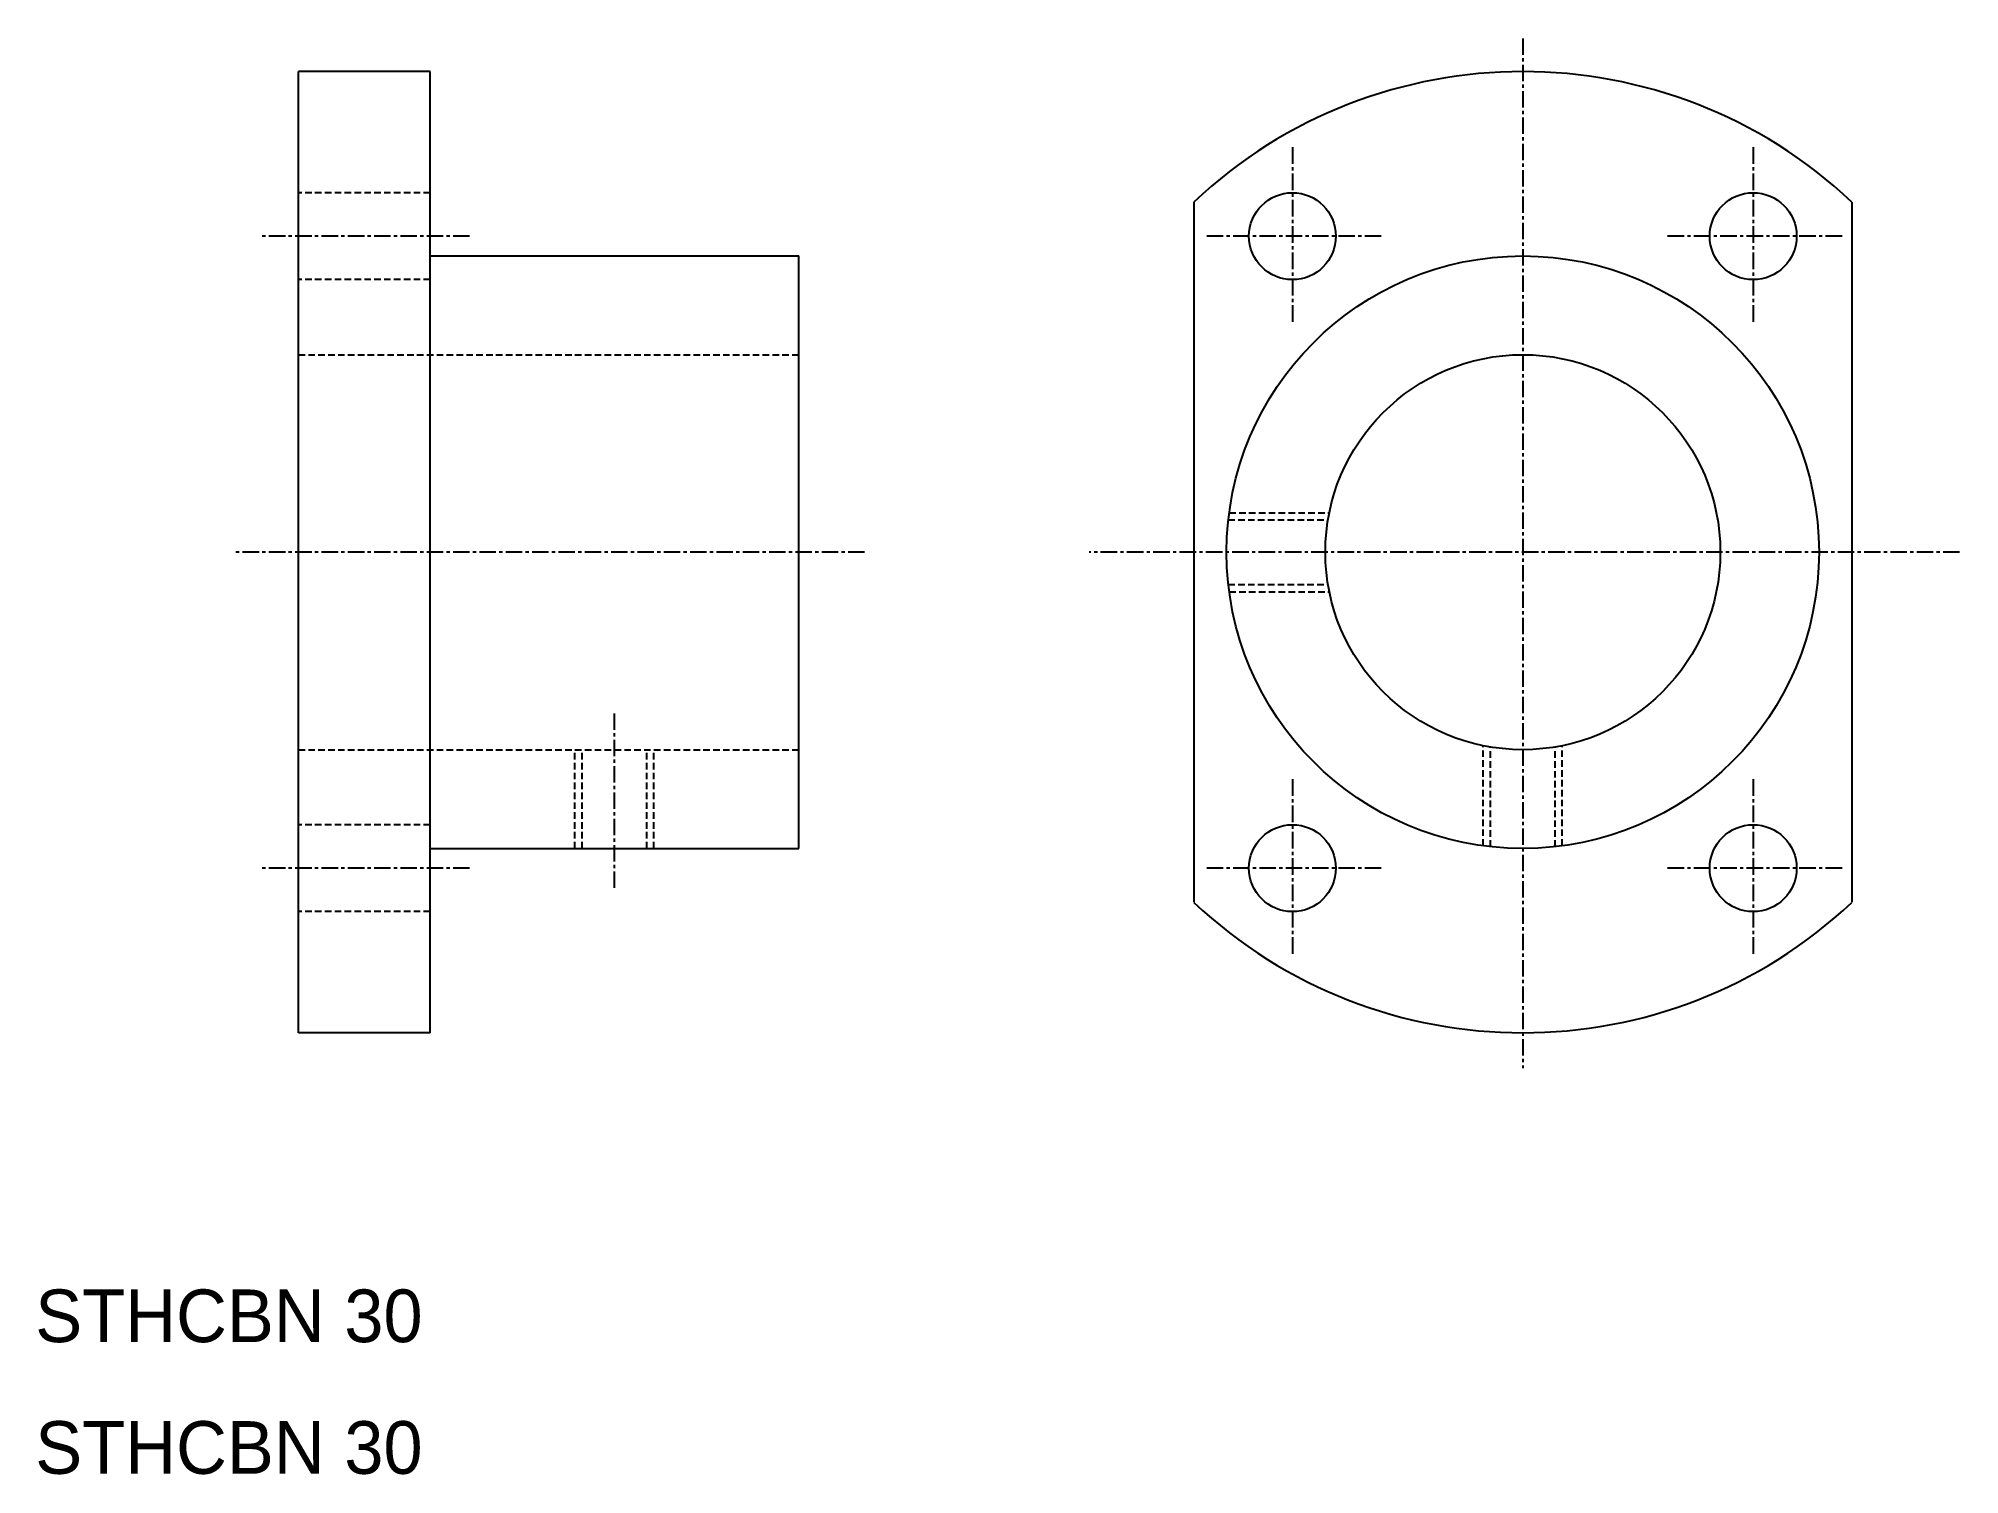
# Model space of a CAD drawing. Extents: x 10 to 156, y 10 to 119.
import ezdxf

# ---------------------------------------------------------------- set-up
doc = ezdxf.new("R2010")
doc.units = 0
doc.linetypes.add('CENTER', pattern=[2, 1.25, -0.25, 0.25, -0.25])
doc.linetypes.add('DASHED', pattern=[0.75, 0.5, -0.25])
doc.layers.get('0').update_dxf_attribs({"linetype": 'CONTINUOUS'})
doc.layers.add('CENTER', color=1, linetype='CENTER')

msp = doc.modelspace()

# ---------------------------------------------------------------- linework, layer by layer
at = {"color": 7, "linetype": 'CONTINUOUS'}
for p, q in [((30, 43.5), (30, 116.5)), ((40, 116.5), (30, 116.5)), ((40, 43.5), (40, 116.5)), ((98, 106.59), (98, 53.41)), ((148, 106.59), (148, 53.41)), ((40, 102.5), (68, 102.5)), ((68, 57.5), (68, 102.5)), ((40, 57.5), (68, 57.5)), ((40, 43.5), (30, 43.5))]:
    msp.add_line(p, q, dxfattribs=at)
at = {"color": 3, "linetype": 'DASHED'}
for p, q in [((40, 107.3), (30, 107.3)), ((40, 100.7), (30, 100.7)), ((30, 95), (68, 95)), ((100.63, 82.46), (108.2, 82.46)), ((100.7, 83), (108.3, 83)), ((100.63, 77.54), (108.2, 77.54)), ((100.7, 77), (108.3, 77)), ((30, 65), (68, 65)), ((51, 57.5), (51, 65)), ((51.54, 57.5), (51.54, 65)), ((56.46, 57.5), (56.46, 65)), ((57, 57.5), (57, 65)), ((120, 57.7), (120, 65.3)), ((120.54, 57.63), (120.54, 65.2)), ((125.46, 57.63), (125.46, 65.2)), ((126, 57.7), (126, 65.3)), ((40, 59.3), (30, 59.3)), ((40, 52.7), (30, 52.7))]:
    msp.add_line(p, q, dxfattribs=at)
at = {"color": 7, "linetype": 'CONTINUOUS'}
for centre, radius in [((105.5, 104), 3.3), ((140.5, 104), 3.3), ((123, 80), 22.5), ((123, 80), 15), ((105.5, 56), 3.3), ((140.5, 56), 3.3)]:
    msp.add_circle(centre, radius, dxfattribs=at)
for start, end in [(46.7698, 133.2302), (226.7698, 313.2302)]:
    msp.add_arc((123, 80), 36.5, start, end, dxfattribs=at)
at = {"layer": 'CENTER', "color": 1, "linetype": 'CENTER'}
for p, q in [((123, 119.02), (123, 40.8)), ((105.5, 110.75), (105.5, 97.25)), ((140.5, 110.75), (140.5, 97.25)), ((43, 104), (27, 104)), ((112.25, 104), (98.75, 104)), ((147.25, 104), (133.75, 104)), ((73, 80), (25, 80)), ((156.18, 80), (90.06, 80)), ((54, 54.5), (54, 68)), ((105.5, 62.75), (105.5, 49.25)), ((140.5, 62.75), (140.5, 49.25)), ((43, 56), (27, 56)), ((112.25, 56), (98.75, 56)), ((147.25, 56), (133.75, 56))]:
    msp.add_line(p, q, dxfattribs=at)

# ---------------------------------------------------------------- texts
at = {"color": 7, "linetype": 'CONTINUOUS'}
for p in [(10, 20), (10, 10)]:
    msp.add_text('STHCBN 30', height=4, dxfattribs=at).set_placement(p)

doc.saveas('drawing.dxf')
